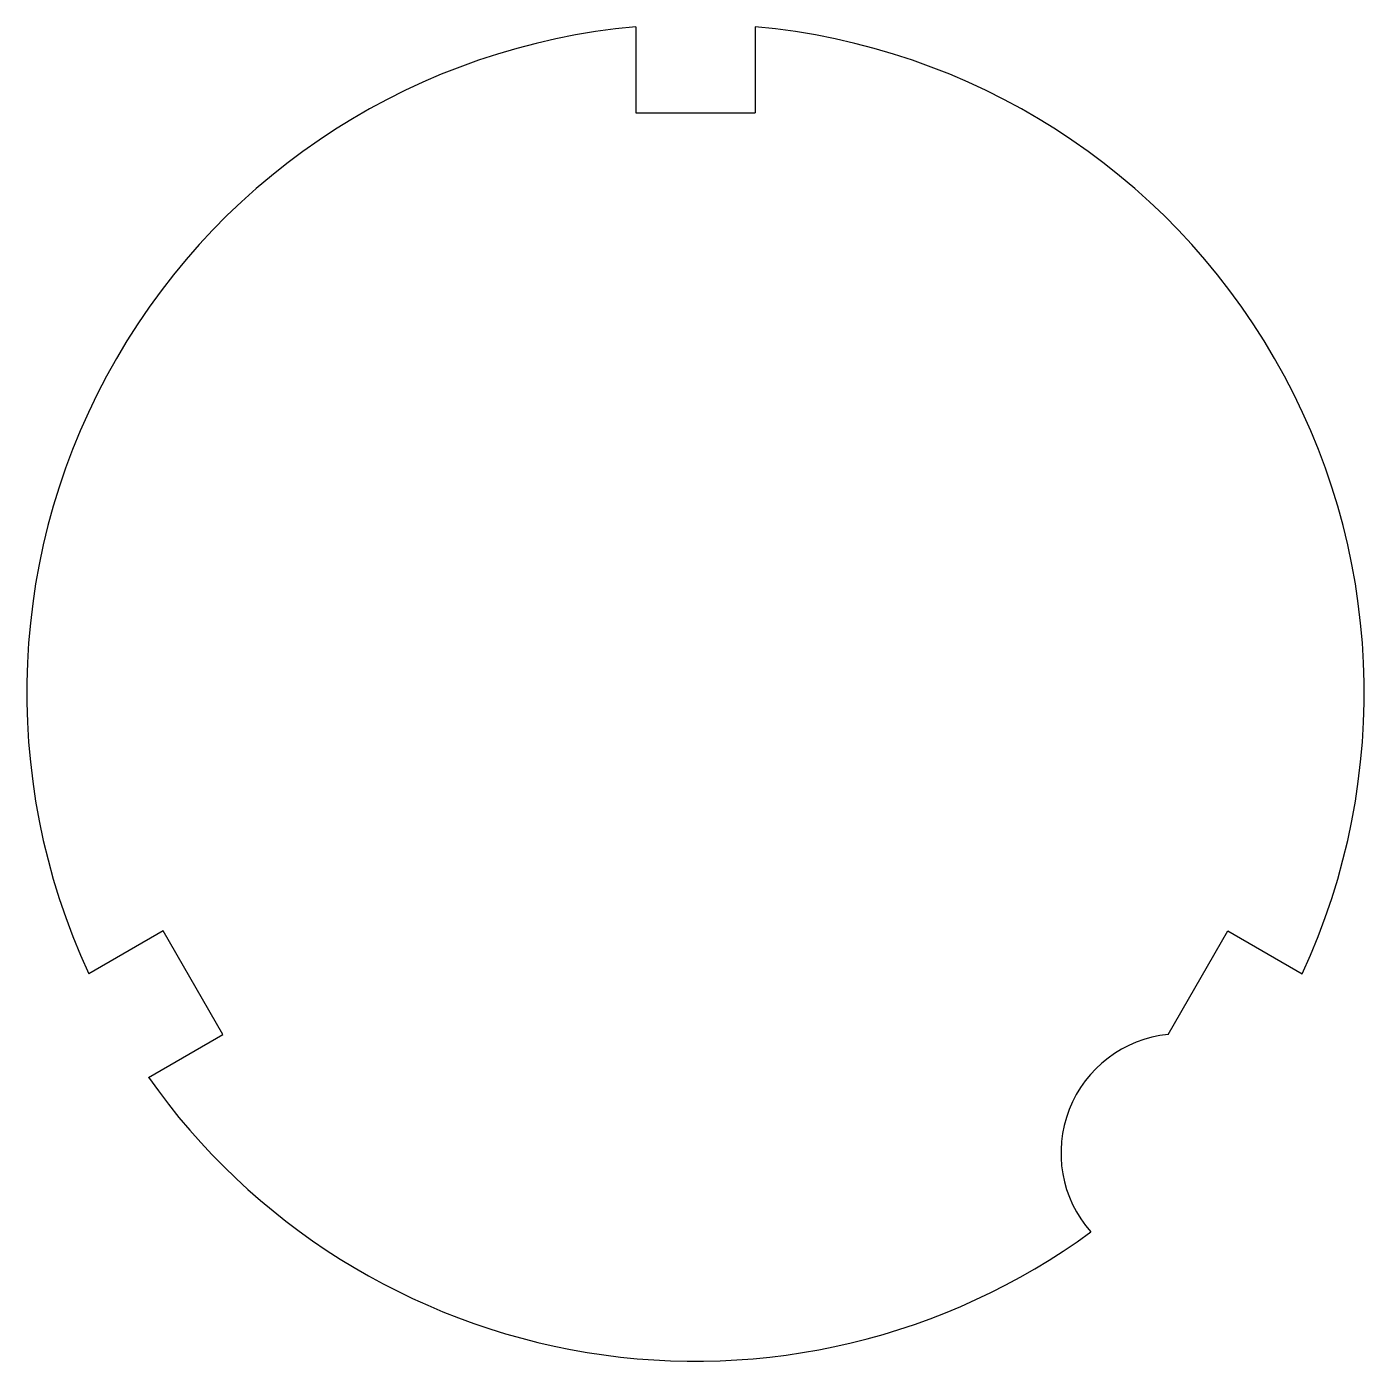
# Model space of a CAD drawing. Extents: x -14 to 14, y -14 to 13.9.
import ezdxf

# ---------------------------------------------------------------- set-up
doc = ezdxf.new("R2010")
doc.units = 0
doc.layers.add('VISIBLE', color=7, linetype='CONTINUOUS')

msp = doc.modelspace()

# ---------------------------------------------------------------- linework, layer by layer
at = {"layer": 'VISIBLE'}
for p, q in [((-1.25, 13.944), (-1.25, 12.144)), ((1.25, 13.944), (1.25, 12.144)), ((-1.25, 12.144), (1.25, 12.144)), ((-11.142, -4.99), (-12.701, -5.89)), ((-9.892, -7.155), (-11.142, -4.99)), ((9.892, -7.155), (11.142, -4.99)), ((11.142, -4.99), (12.701, -5.89)), ((-11.451, -8.055), (-9.892, -7.155))]:
    msp.add_line(p, q, dxfattribs=at)
for centre, radius, start, end in [((0, 0), 14, 95.1225, 204.8775), ((0, 0), 14, 335.1225, 84.8775), ((10.151, -9.641), 2.5, 95.9518, 221.3542), ((0, 0), 14, 215.1225, 306.2316)]:
    msp.add_arc(centre, radius, start, end, dxfattribs=at)

doc.saveas('drawing.dxf')
